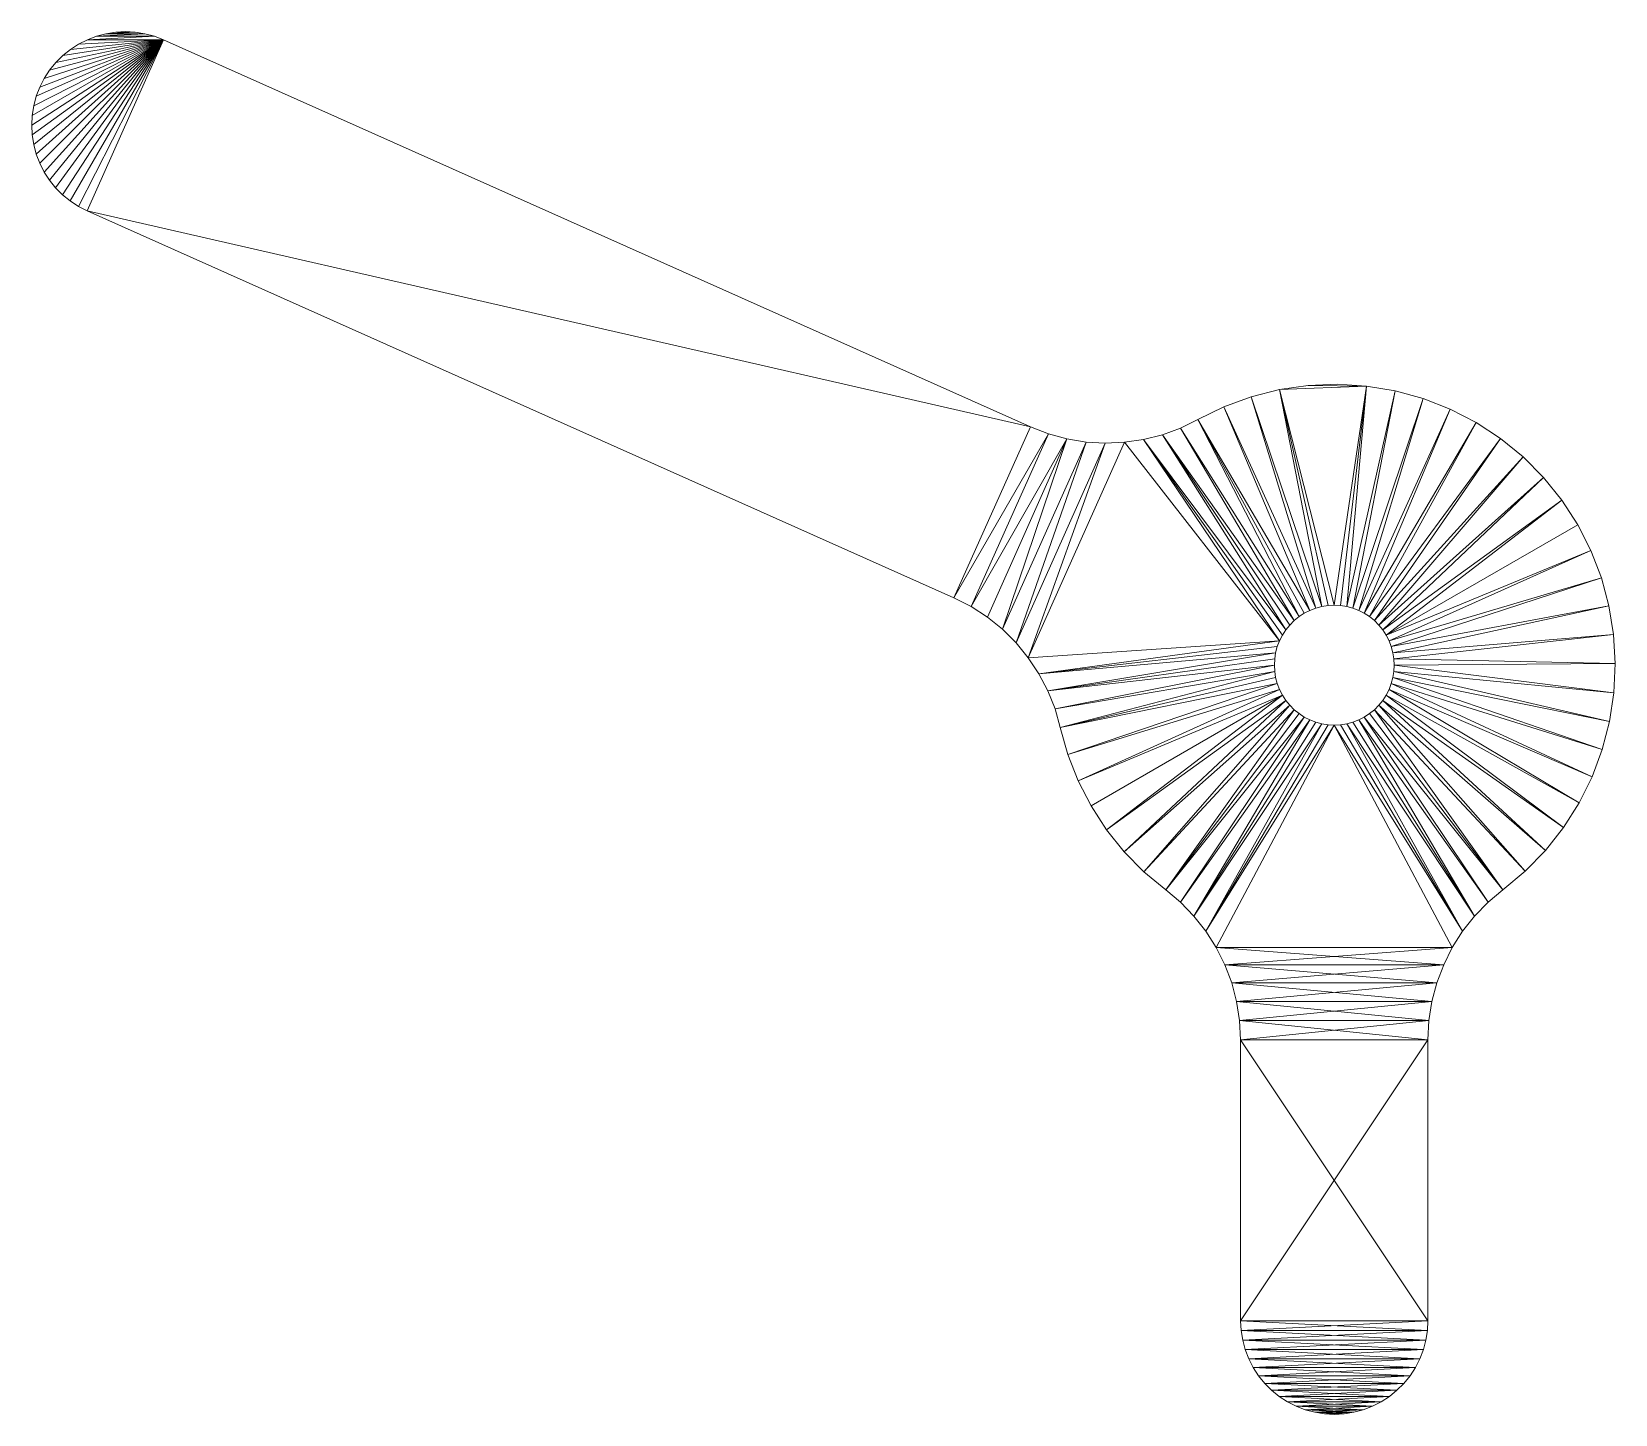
# Model space of a CAD drawing. Header units: inches. Extents: x 139.1 to 182.4, y -16.5 to 63.
# Drawn here: x 139.07 to 181.34, y 26.07 to 62.98 of the extents above; entities that cross this region are included whole.
import ezdxf

# ---------------------------------------------------------------- set-up
doc = ezdxf.new("R2010")
doc.units = ezdxf.units.IN
doc.header["$MEASUREMENT"] = 0
doc.layers.get('0').update_dxf_attribs({"lineweight": 0})

msp = doc.modelspace()

# ---------------------------------------------------------------- meshes
at = {"color": 7, "linetype": 'Continuous'}
mesh = msp.add_polyface(dxfattribs=at)
corners = [(166.703, 52.108, -6.25), (164.979, 47.026, -6.25), (164.578, 47.349, -6.25), (164.146, 47.629, -6.25), (166.206, 52.243, -6.25), (163.687, 47.863, -6.25), (165.726, 52.428, -6.25), (140.554, 58.196, -6.25), (141.838, 62.965, -6.25), (141.057, 62.925, -6.25), (141.316, 62.965, -6.25), (141.577, 62.979, -6.25), (142.097, 62.923, -6.25), (142.349, 62.855, -6.25), (140.804, 62.857, -6.25), (142.594, 62.761, -6.25), (140.56, 62.764, -6.25), (167.212, 52.024, -6.25), (167.726, 51.994, -6.25), (165.345, 46.664, -6.25), (168.24, 52.016, -6.25), (165.671, 46.266, -6.25), (140.554, 58.196, 6.25), (163.687, 47.863, 6.25), (142.594, 62.761, 6.25), (142.349, 62.855, 6.25), (142.097, 62.923, 6.25), (141.838, 62.965, 6.25), (141.577, 62.979, 6.25), (141.316, 62.965, 6.25), (167.212, 52.024, 6.25), (166.703, 52.108, 6.25), (166.206, 52.243, 6.25), (165.726, 52.428, 6.25), (164.578, 47.349, 6.25), (164.146, 47.629, 6.25), (164.979, 47.026, 6.25), (167.726, 51.994, 6.25), (165.345, 46.664, 6.25), (141.057, 62.925, 6.25), (140.804, 62.857, 6.25), (140.56, 62.764, 6.25)]
mesh.append_faces([[corners[k] for k in face] for face in [(0, 1, 2), (3, 0, 2), (3, 4, 0), (3, 5, 4), (4, 5, 6), (6, 5, 7), (8, 9, 10), (11, 8, 10), (8, 12, 9), (12, 13, 14), (13, 15, 16), (15, 6, 7), (0, 17, 1), (17, 18, 19), (18, 20, 21), (7, 5, 22), (22, 5, 23), (15, 13, 24), (24, 13, 25), (25, 13, 12), (26, 12, 8), (27, 8, 11), (28, 11, 10), (29, 28, 10), (28, 27, 11), (27, 26, 8), (26, 25, 12), (30, 17, 0), (31, 0, 4), (32, 4, 6), (33, 32, 6), (32, 31, 4), (31, 30, 0), (6, 15, 33), (33, 15, 24), (34, 31, 35), (34, 36, 31), (31, 36, 30), (35, 32, 23), (35, 31, 32), (37, 30, 38), (32, 33, 23), (23, 33, 22), (22, 33, 24), (28, 29, 27), (27, 29, 39), (25, 26, 40), (26, 27, 39), (25, 41, 24)]], dxfattribs={"color": 7})
mesh = msp.add_polyface(dxfattribs=at)
corners = [(139.074, 60.482, -6.25), (139.088, 60.743, -6.25), (142.594, 62.761, -6.25), (139.129, 61.001, -6.25), (139.197, 61.254, -6.25), (139.291, 61.498, -6.25), (139.41, 61.731, -6.25), (139.553, 61.951, -6.25), (139.718, 62.154, -6.25), (139.903, 62.338, -6.25), (140.107, 62.503, -6.25), (140.327, 62.645, -6.25), (140.56, 62.764, -6.25), (142.349, 62.855, -6.25), (140.804, 62.857, -6.25), (142.097, 62.923, -6.25), (141.057, 62.925, -6.25), (141.316, 62.965, 6.25), (141.316, 62.965, -6.25), (141.057, 62.925, 6.25), (140.804, 62.857, 6.25), (140.56, 62.764, 6.25), (140.327, 62.645, 6.25), (140.107, 62.503, 6.25), (139.903, 62.338, 6.25), (139.718, 62.154, 6.25), (139.553, 61.951, 6.25), (139.41, 61.731, 6.25), (139.291, 61.498, 6.25), (139.197, 61.254, 6.25), (142.097, 62.923, 6.25), (142.349, 62.855, 6.25), (142.594, 62.761, 6.25), (139.129, 61.001, 6.25), (139.088, 60.743, 6.25), (139.074, 60.482, 6.25)]
mesh.append_faces([[corners[k] for k in face] for face in [(0, 1, 2), (2, 1, 3), (4, 2, 3), (4, 5, 2), (2, 5, 6), (7, 2, 6), (7, 8, 2), (2, 8, 9), (10, 2, 9), (10, 11, 2), (2, 11, 12), (13, 12, 14), (15, 14, 16), (17, 18, 16), (19, 16, 14), (20, 14, 12), (21, 12, 11), (22, 11, 10), (23, 10, 9), (24, 9, 8), (25, 8, 7), (26, 7, 6), (27, 6, 5), (28, 5, 4), (29, 4, 3), (29, 28, 4), (28, 27, 5), (27, 26, 6), (26, 25, 7), (25, 24, 8), (24, 23, 9), (23, 22, 10), (22, 21, 11), (21, 20, 12), (20, 19, 14), (19, 17, 16), (30, 19, 20), (31, 20, 21), (32, 21, 22), (23, 32, 22), (23, 24, 32), (32, 24, 25), (26, 32, 25), (26, 27, 32), (32, 27, 28), (29, 32, 28), (29, 33, 32), (32, 33, 34), (35, 32, 34)]], dxfattribs={"color": 7})
mesh = msp.add_polyface(dxfattribs=at)
corners = [(142.594, 62.761, -6.25), (140.554, 58.196, -6.25), (140.321, 58.315, -6.25), (140.102, 58.458, -6.25), (139.899, 58.623, -6.25), (139.714, 58.808, -6.25), (139.55, 59.012, -6.25), (139.407, 59.231, -6.25), (139.289, 59.465, -6.25), (139.195, 59.709, -6.25), (139.128, 59.962, -6.25), (139.087, 60.22, -6.25), (139.074, 60.482, -6.25), (139.129, 61.001, 6.25), (139.129, 61.001, -6.25), (139.088, 60.743, -6.25), (139.088, 60.743, 6.25), (139.074, 60.482, 6.25), (139.087, 60.22, 6.25), (139.128, 59.962, 6.25), (139.195, 59.709, 6.25), (139.289, 59.465, 6.25), (139.407, 59.231, 6.25), (139.55, 59.012, 6.25), (139.714, 58.808, 6.25), (139.899, 58.623, 6.25), (140.102, 58.458, 6.25), (140.321, 58.315, 6.25), (140.554, 58.196, 6.25), (139.197, 61.254, 6.25), (142.594, 62.761, 6.25)]
mesh.append_faces([[corners[k] for k in face] for face in [(0, 1, 2), (3, 0, 2), (3, 4, 0), (0, 4, 5), (6, 0, 5), (6, 7, 0), (0, 7, 8), (9, 0, 8), (9, 10, 0), (0, 10, 11), (12, 0, 11), (13, 14, 15), (16, 15, 12), (17, 12, 11), (18, 11, 10), (19, 10, 9), (20, 9, 8), (21, 8, 7), (22, 7, 6), (23, 6, 5), (24, 5, 4), (25, 4, 3), (26, 3, 2), (27, 2, 1), (28, 27, 1), (27, 26, 2), (26, 25, 3), (25, 24, 4), (24, 23, 5), (23, 22, 6), (22, 21, 7), (21, 20, 8), (20, 19, 9), (19, 18, 10), (18, 17, 11), (17, 16, 12), (16, 13, 15), (13, 29, 14), (27, 30, 26), (27, 28, 30), (17, 18, 30), (30, 18, 19), (20, 30, 19), (20, 21, 30), (30, 21, 22), (23, 30, 22), (23, 24, 30), (30, 24, 25), (26, 30, 25)]], dxfattribs={"color": 7})
mesh = msp.add_polyface(dxfattribs=at)
corners = [(171.621, 53.232, -6.25), (173.504, 47.632, -6.25), (173.343, 47.589, -6.25), (170.892, 52.965, -6.25), (173.186, 47.529, -6.25), (170.194, 52.623, -6.25), (173.037, 47.453, -6.25), (172.897, 47.362, -6.25), (169.732, 52.396, -6.25), (172.766, 47.256, -6.25), (169.248, 52.218, -6.25), (172.648, 47.138, -6.25), (172.543, 47.008, -6.25), (168.749, 52.091, -6.25), (168.24, 52.016, -6.25), (172.375, 46.718, -6.25), (172.374, 53.423, -6.25), (173.143, 53.535, 6.25), (173.143, 53.535, -6.25), (172.374, 53.423, 6.25), (171.621, 53.232, 6.25), (170.892, 52.965, 6.25), (170.194, 52.623, 6.25), (169.732, 52.396, 6.25), (169.248, 52.218, 6.25), (168.749, 52.091, 6.25), (168.24, 52.016, 6.25), (167.726, 51.994, -6.25), (167.726, 51.994, 6.25), (167.212, 52.024, -6.25), (167.212, 52.024, 6.25), (172.375, 46.718, 6.25), (172.543, 47.008, 6.25), (172.648, 47.138, 6.25), (172.766, 47.256, 6.25), (172.897, 47.362, 6.25), (173.037, 47.453, 6.25), (173.186, 47.529, 6.25), (173.343, 47.589, 6.25), (173.504, 47.632, 6.25), (165.671, 46.266, 6.25)]
mesh.append_faces([[corners[k] for k in face] for face in [(0, 1, 2), (3, 2, 4), (5, 4, 6), (7, 5, 6), (7, 8, 5), (7, 9, 8), (8, 9, 10), (10, 9, 11), (12, 10, 11), (12, 13, 10), (14, 13, 15), (5, 3, 4), (3, 0, 2), (0, 16, 1), (17, 18, 16), (19, 16, 0), (20, 0, 3), (21, 3, 5), (22, 21, 5), (21, 20, 3), (20, 19, 0), (19, 17, 16), (5, 8, 22), (22, 8, 23), (23, 8, 10), (24, 10, 13), (25, 13, 14), (26, 14, 27), (28, 27, 29), (30, 28, 29), (28, 26, 27), (26, 25, 14), (25, 24, 13), (24, 23, 10), (31, 25, 26), (24, 32, 33), (34, 24, 33), (34, 23, 24), (34, 35, 23), (23, 35, 22), (22, 35, 36), (37, 22, 36), (37, 21, 22), (37, 38, 21), (21, 38, 20), (20, 38, 39), (26, 28, 40), (19, 20, 39), (24, 25, 32)]], dxfattribs={"color": 7})
mesh = msp.add_polyface(dxfattribs=at)
corners = [(174.488, 47.529, -6.25), (174.488, 47.529, 6.25), (174.331, 47.589, 6.25), (174.331, 47.589, -6.25), (174.17, 47.632, 6.25), (174.17, 47.632, -6.25), (174.004, 47.658, 6.25), (174.004, 47.658, -6.25), (173.837, 47.667, 6.25), (173.837, 47.667, -6.25), (173.67, 47.658, 6.25), (173.67, 47.658, -6.25), (173.504, 47.632, 6.25), (173.504, 47.632, -6.25), (173.343, 47.589, 6.25), (173.343, 47.589, -6.25), (173.186, 47.529, 6.25), (173.186, 47.529, -6.25), (177.623, 52.542, -6.25), (174.777, 47.362, -6.25), (174.637, 47.453, -6.25), (176.933, 52.898, -6.25), (176.209, 53.182, -6.25), (175.461, 53.389, -6.25), (174.694, 53.518, -6.25), (172.374, 53.423, -6.25), (173.143, 53.535, -6.25), (173.919, 53.567, -6.25), (175.461, 53.389, 6.25), (174.694, 53.518, 6.25), (173.919, 53.567, 6.25), (173.143, 53.535, 6.25), (176.209, 53.182, 6.25), (172.374, 53.423, 6.25), (176.933, 52.898, 6.25), (174.637, 47.453, 6.25), (177.623, 52.542, 6.25), (174.777, 47.362, 6.25)]
mesh.append_faces([[corners[k] for k in face] for face in [(0, 1, 2), (3, 2, 4), (5, 4, 6), (7, 6, 8), (9, 8, 10), (11, 10, 12), (13, 12, 14), (15, 14, 16), (17, 15, 16), (15, 13, 14), (13, 11, 12), (11, 9, 10), (9, 7, 8), (7, 5, 6), (5, 3, 4), (3, 0, 2), (18, 19, 20), (21, 20, 0), (22, 0, 3), (23, 3, 5), (24, 5, 7), (9, 24, 7), (9, 25, 24), (9, 11, 25), (25, 11, 13), (25, 26, 24), (24, 26, 27), (24, 23, 5), (23, 22, 3), (28, 23, 24), (29, 24, 27), (30, 27, 26), (31, 30, 26), (30, 29, 27), (29, 28, 24), (28, 32, 23), (33, 12, 10), (8, 33, 10), (8, 29, 33), (8, 6, 29), (29, 6, 4), (28, 4, 2), (32, 2, 1), (34, 1, 35), (36, 35, 37), (32, 28, 2), (28, 29, 4), (30, 31, 29), (29, 31, 33)]], dxfattribs={"color": 7})
mesh = msp.add_polyface(dxfattribs=at)
corners = [(180.685, 49.125, -6.25), (175.299, 46.718, -6.25), (175.223, 46.867, -6.25), (180.332, 49.817, -6.25), (179.91, 50.468, -6.25), (175.131, 47.008, -6.25), (179.422, 51.073, -6.25), (175.026, 47.138, -6.25), (178.874, 51.624, -6.25), (174.908, 47.256, -6.25), (178.272, 52.115, -6.25), (174.777, 47.362, -6.25), (176.209, 53.182, -6.25), (176.933, 52.898, -6.25), (174.488, 47.529, -6.25), (177.623, 52.542, -6.25), (174.637, 47.453, -6.25), (180.965, 48.4, -6.25), (181.168, 47.65, 6.25), (181.168, 47.65, -6.25), (180.965, 48.4, 6.25), (180.685, 49.125, 6.25), (180.332, 49.817, 6.25), (179.91, 50.468, 6.25), (179.422, 51.073, 6.25), (178.874, 51.624, 6.25), (178.272, 52.115, 6.25), (177.623, 52.542, 6.25), (176.933, 52.898, 6.25), (176.209, 53.182, 6.25), (175.461, 53.389, -6.25), (174.777, 47.362, 6.25), (174.908, 47.256, 6.25), (175.026, 47.138, 6.25), (175.131, 47.008, 6.25), (175.223, 46.867, 6.25), (175.299, 46.718, 6.25), (174.637, 47.453, 6.25), (174.488, 47.529, 6.25)]
mesh.append_faces([[corners[k] for k in face] for face in [(0, 1, 2), (3, 2, 4), (3, 0, 2), (2, 5, 4), (4, 5, 6), (6, 5, 7), (8, 7, 9), (10, 9, 11), (12, 13, 14), (13, 15, 16), (15, 10, 11), (10, 8, 9), (8, 6, 7), (0, 17, 1), (18, 19, 17), (20, 17, 0), (21, 0, 3), (22, 3, 4), (23, 4, 6), (24, 6, 8), (25, 8, 10), (26, 10, 15), (27, 15, 13), (28, 13, 12), (29, 12, 30), (29, 28, 12), (28, 27, 13), (27, 26, 15), (26, 25, 10), (25, 24, 8), (24, 23, 6), (23, 22, 4), (22, 21, 3), (21, 20, 0), (20, 18, 17), (26, 31, 32), (25, 32, 33), (24, 33, 34), (23, 34, 35), (22, 35, 21), (22, 23, 35), (35, 36, 21), (21, 36, 20), (23, 24, 34), (24, 25, 33), (25, 26, 32), (26, 27, 31), (27, 28, 37), (28, 29, 38)]], dxfattribs={"color": 7})
mesh = msp.add_polyface(dxfattribs=at)
corners = [(172.272, 45.734, -6.25), (166.523, 44.405, -6.25), (172.246, 45.9, -6.25), (172.315, 45.573, -6.25), (166.727, 43.68, -6.25), (168.24, 52.016, -6.25), (172.375, 46.718, -6.25), (165.671, 46.266, -6.25), (167.726, 51.994, -6.25), (165.345, 46.664, -6.25), (167.212, 52.024, -6.25), (164.979, 47.026, -6.25), (165.955, 45.836, -6.25), (172.315, 46.562, -6.25), (172.272, 46.4, -6.25), (166.194, 45.38, -6.25), (172.246, 46.234, -6.25), (172.237, 46.067, -6.25), (166.384, 44.901, -6.25), (167.003, 42.978, -6.25), (172.375, 45.416, -6.25), (166.523, 44.405, 6.25), (163.687, 47.863, -6.25), (164.146, 47.629, -6.25), (163.687, 47.863, 6.25), (164.146, 47.629, 6.25), (164.578, 47.349, -6.25), (164.578, 47.349, 6.25), (164.979, 47.026, 6.25), (165.345, 46.664, 6.25), (165.671, 46.266, 6.25), (165.955, 45.836, 6.25), (166.194, 45.38, 6.25), (166.384, 44.901, 6.25), (172.246, 46.234, 6.25), (172.237, 46.067, 6.25), (172.272, 46.4, 6.25), (172.315, 46.562, 6.25), (172.375, 46.718, 6.25), (168.24, 52.016, 6.25), (167.003, 42.978, 6.25), (172.375, 45.416, 6.25), (166.727, 43.68, 6.25), (172.246, 45.9, 6.25), (172.272, 45.734, 6.25), (167.212, 52.024, 6.25), (167.726, 51.994, 6.25), (172.315, 45.573, 6.25)]
mesh.append_faces([[corners[k] for k in face] for face in [(0, 1, 2), (1, 3, 4), (5, 6, 7), (8, 7, 9), (10, 9, 11), (7, 6, 12), (12, 6, 13), (14, 12, 13), (14, 15, 12), (14, 16, 15), (15, 16, 17), (18, 17, 2), (1, 18, 2), (19, 4, 20), (18, 15, 17), (1, 4, 21), (22, 23, 24), (24, 23, 25), (25, 23, 26), (27, 26, 11), (28, 11, 9), (29, 9, 7), (30, 7, 12), (31, 12, 15), (32, 15, 18), (33, 18, 1), (21, 33, 1), (33, 32, 18), (32, 31, 15), (31, 30, 12), (30, 29, 7), (29, 28, 9), (28, 27, 11), (27, 25, 26), (34, 32, 35), (34, 36, 32), (32, 36, 31), (31, 36, 37), (38, 31, 37), (38, 30, 31), (38, 39, 30), (40, 41, 42), (43, 21, 44), (43, 33, 21), (43, 35, 33), (33, 35, 32), (45, 28, 29), (46, 29, 30), (21, 42, 47)]], dxfattribs={"color": 7})
mesh = msp.add_polyface(dxfattribs=at)
corners = [(172.246, 45.9, 6.25), (172.237, 46.067, -6.25), (172.237, 46.067, 6.25), (172.246, 45.9, -6.25), (172.272, 45.734, 6.25), (172.272, 45.734, -6.25), (172.315, 45.573, 6.25), (172.315, 45.573, -6.25), (172.375, 45.416, 6.25), (172.375, 45.416, -6.25), (172.451, 45.267, 6.25), (172.451, 45.267, -6.25), (172.543, 45.127, 6.25), (172.543, 45.127, -6.25), (172.648, 44.996, 6.25), (172.648, 44.996, -6.25), (172.766, 44.878, 6.25), (172.766, 44.878, -6.25), (172.897, 44.773, 6.25), (172.897, 44.773, -6.25), (173.037, 44.681, 6.25), (172.897, 47.362, -6.25), (172.897, 47.362, 6.25), (172.766, 47.256, 6.25), (172.766, 47.256, -6.25), (172.648, 47.138, 6.25), (172.648, 47.138, -6.25), (172.543, 47.008, 6.25), (172.543, 47.008, -6.25), (172.451, 46.867, 6.25), (172.451, 46.867, -6.25), (172.375, 46.718, 6.25), (172.375, 46.718, -6.25), (172.315, 46.562, 6.25), (172.315, 46.562, -6.25), (172.272, 46.4, 6.25), (172.272, 46.4, -6.25), (172.246, 46.234, 6.25), (172.246, 46.234, -6.25), (173.037, 47.453, -6.25), (166.523, 44.405, -6.25), (166.727, 43.68, -6.25), (167.003, 42.978, -6.25), (168.749, 52.091, -6.25), (168.749, 52.091, 6.25), (167.758, 41.675, 6.25), (167.003, 42.978, 6.25), (166.727, 43.68, 6.25), (166.523, 44.405, 6.25)]
mesh.append_faces([[corners[k] for k in face] for face in [(0, 1, 2), (0, 3, 1), (0, 4, 3), (3, 4, 5), (5, 4, 6), (7, 6, 8), (9, 8, 10), (11, 10, 12), (13, 12, 14), (15, 14, 16), (17, 16, 18), (19, 18, 20), (21, 22, 23), (24, 23, 25), (26, 25, 27), (28, 27, 29), (30, 29, 31), (32, 31, 33), (34, 33, 35), (36, 35, 37), (38, 37, 2), (1, 38, 2), (38, 36, 37), (36, 34, 35), (34, 32, 33), (32, 30, 31), (30, 28, 29), (28, 26, 27), (26, 24, 25), (24, 21, 23), (21, 39, 22), (19, 17, 18), (17, 15, 16), (15, 13, 14), (13, 11, 12), (11, 9, 10), (9, 7, 8), (7, 5, 6), (5, 7, 40), (41, 7, 9), (42, 9, 11), (28, 30, 43), (43, 30, 32), (31, 29, 44), (44, 29, 27), (45, 12, 10), (10, 8, 46), (47, 8, 6), (48, 6, 4)]], dxfattribs={"color": 7})
mesh = msp.add_polyface(dxfattribs=at)
corners = [(175.359, 45.573, -6.25), (175.359, 45.573, 6.25), (175.402, 45.734, 6.25), (175.402, 45.734, -6.25), (175.428, 45.9, 6.25), (175.428, 45.9, -6.25), (175.437, 46.067, 6.25), (175.437, 46.067, -6.25), (175.428, 46.234, 6.25), (175.428, 46.234, -6.25), (175.402, 46.4, 6.25), (175.402, 46.4, -6.25), (175.359, 46.562, 6.25), (175.359, 46.562, -6.25), (175.299, 45.416, -6.25), (180.718, 43.083, -6.25), (180.99, 43.811, -6.25), (181.185, 44.563, -6.25), (181.301, 45.331, -6.25), (181.337, 46.107, -6.25), (181.292, 46.883, -6.25), (181.168, 47.65, -6.25), (180.965, 48.4, -6.25), (175.299, 46.718, -6.25), (181.185, 44.563, 6.25), (181.301, 45.331, 6.25), (181.337, 46.107, 6.25), (181.292, 46.883, 6.25), (181.168, 47.65, 6.25), (180.965, 48.4, 6.25), (175.299, 46.718, 6.25), (180.99, 43.811, 6.25), (180.718, 43.083, 6.25), (175.299, 45.416, 6.25)]
mesh.append_faces([[corners[k] for k in face] for face in [(0, 1, 2), (3, 2, 4), (5, 4, 6), (7, 6, 8), (9, 8, 10), (11, 10, 12), (13, 11, 12), (11, 9, 10), (9, 7, 8), (7, 5, 6), (5, 3, 4), (3, 0, 2), (0, 14, 1), (15, 14, 0), (16, 0, 3), (17, 3, 5), (18, 5, 7), (19, 7, 9), (20, 9, 11), (21, 11, 13), (22, 13, 23), (22, 21, 13), (21, 20, 11), (20, 19, 9), (19, 18, 7), (18, 17, 5), (17, 16, 3), (24, 17, 18), (25, 18, 19), (26, 19, 20), (27, 20, 21), (28, 27, 21), (27, 26, 20), (26, 25, 19), (25, 24, 18), (29, 30, 12), (28, 12, 10), (27, 10, 8), (26, 8, 6), (25, 6, 4), (24, 4, 2), (31, 2, 1), (32, 1, 33), (31, 24, 2), (24, 25, 4), (25, 26, 6), (26, 27, 8), (27, 28, 10), (28, 29, 12)]], dxfattribs={"color": 7})
mesh = msp.add_polyface(dxfattribs=at)
corners = [(173.037, 44.681, -6.25), (173.037, 44.681, 6.25), (173.186, 44.605, 6.25), (173.186, 44.605, -6.25), (173.343, 44.545, 6.25), (173.343, 44.545, -6.25), (173.504, 44.502, 6.25), (173.504, 44.502, -6.25), (173.67, 44.476, 6.25), (174.004, 44.476, -6.25), (174.004, 44.476, 6.25), (174.17, 44.502, 6.25), (174.17, 44.502, -6.25), (174.331, 44.545, 6.25), (174.331, 44.545, -6.25), (174.488, 44.605, 6.25), (174.488, 44.605, -6.25), (174.637, 44.681, 6.25), (174.637, 44.681, -6.25), (174.777, 44.773, 6.25), (174.777, 44.773, -6.25), (174.908, 44.878, 6.25), (174.908, 44.878, -6.25), (175.026, 44.996, 6.25), (175.026, 44.996, -6.25), (175.131, 45.127, 6.25), (175.131, 45.127, -6.25), (175.223, 45.267, 6.25), (175.223, 45.267, -6.25), (175.299, 45.416, 6.25), (175.299, 45.416, -6.25), (175.359, 45.573, 6.25), (175.359, 46.562, -6.25), (175.359, 46.562, 6.25), (175.299, 46.718, 6.25), (175.299, 46.718, -6.25), (175.223, 46.867, 6.25), (175.223, 46.867, -6.25), (175.131, 47.008, 6.25), (175.131, 47.008, -6.25), (175.026, 47.138, 6.25), (175.026, 47.138, -6.25), (174.908, 47.256, 6.25), (174.908, 47.256, -6.25), (174.777, 47.362, 6.25), (174.777, 47.362, -6.25), (174.637, 47.453, 6.25), (174.637, 47.453, -6.25), (174.488, 47.529, 6.25), (173.186, 47.529, -6.25), (173.186, 47.529, 6.25), (173.037, 47.453, 6.25), (173.037, 47.453, -6.25), (172.897, 47.362, 6.25), (174.488, 47.529, -6.25), (173.67, 44.476, -6.25), (172.897, 44.773, -6.25)]
mesh.append_faces([[corners[k] for k in face] for face in [(0, 1, 2), (3, 2, 4), (5, 4, 6), (7, 6, 8), (9, 10, 11), (12, 11, 13), (14, 13, 15), (16, 15, 17), (18, 17, 19), (20, 19, 21), (22, 21, 23), (24, 23, 25), (26, 25, 27), (28, 27, 29), (30, 29, 31), (32, 33, 34), (35, 34, 36), (37, 36, 38), (39, 38, 40), (41, 40, 42), (43, 42, 44), (45, 44, 46), (47, 46, 48), (49, 50, 51), (52, 51, 53), (52, 49, 51), (54, 47, 48), (47, 45, 46), (45, 43, 44), (43, 41, 42), (41, 39, 40), (39, 37, 38), (37, 35, 36), (35, 32, 34), (30, 28, 29), (28, 26, 27), (26, 24, 25), (24, 22, 23), (22, 20, 21), (20, 18, 19), (18, 16, 17), (16, 14, 15), (14, 12, 13), (12, 9, 11), (55, 7, 8), (7, 5, 6), (5, 3, 4), (3, 0, 2), (0, 56, 1)]], dxfattribs={"color": 7})
mesh = msp.add_polyface(dxfattribs=at)
corners = [(167.347, 42.308, -6.25), (172.451, 45.267, -6.25), (167.758, 41.675, -6.25), (167.003, 42.978, -6.25), (172.543, 45.127, -6.25), (168.229, 41.087, -6.25), (172.648, 44.996, -6.25), (168.757, 40.549, -6.25), (172.766, 44.878, -6.25), (169.337, 40.067, -6.25), (172.897, 44.773, -6.25), (173.037, 44.681, -6.25), (169.732, 39.737, -6.25), (173.186, 44.605, -6.25), (170.092, 39.369, -6.25), (173.343, 44.545, -6.25), (173.504, 44.502, -6.25), (170.412, 38.965, -6.25), (173.67, 44.476, -6.25), (173.837, 44.467, -6.25), (170.688, 38.53, -6.25), (166.523, 44.405, 6.25), (166.727, 43.68, -6.25), (166.727, 43.68, 6.25), (167.003, 42.978, 6.25), (167.347, 42.308, 6.25), (167.758, 41.675, 6.25), (168.229, 41.087, 6.25), (168.757, 40.549, 6.25), (170.688, 38.53, 6.25), (173.837, 44.467, 6.25), (170.412, 38.965, 6.25), (173.67, 44.476, 6.25), (173.504, 44.502, 6.25), (170.092, 39.369, 6.25), (173.343, 44.545, 6.25), (173.186, 44.605, 6.25), (169.732, 39.737, 6.25), (173.037, 44.681, 6.25), (169.337, 40.067, 6.25), (172.897, 44.773, 6.25), (172.766, 44.878, 6.25), (172.648, 44.996, 6.25), (172.543, 45.127, 6.25), (172.451, 45.267, 6.25)]
mesh.append_faces([[corners[k] for k in face] for face in [(0, 1, 2), (0, 3, 1), (1, 4, 2), (2, 4, 5), (5, 4, 6), (7, 6, 8), (9, 8, 10), (11, 9, 10), (11, 12, 9), (11, 13, 12), (12, 13, 14), (14, 13, 15), (16, 14, 15), (16, 17, 14), (16, 18, 17), (17, 18, 19), (20, 17, 19), (9, 7, 8), (7, 5, 6), (21, 22, 23), (23, 22, 3), (24, 3, 0), (25, 0, 2), (26, 2, 5), (27, 5, 7), (28, 7, 9), (28, 27, 7), (27, 26, 5), (26, 25, 2), (25, 24, 0), (24, 23, 3), (29, 30, 31), (31, 30, 32), (33, 31, 32), (33, 34, 31), (33, 35, 34), (34, 35, 36), (37, 36, 38), (39, 38, 40), (41, 39, 40), (41, 28, 39), (41, 42, 28), (28, 42, 27), (27, 42, 43), (25, 44, 24), (25, 26, 44), (26, 27, 43), (39, 37, 38), (37, 34, 36)]], dxfattribs={"color": 7})
mesh = msp.add_polyface(dxfattribs=at)
corners = [(173.67, 44.476, -6.25), (173.67, 44.476, 6.25), (173.837, 44.467, 6.25), (173.837, 44.467, -6.25), (174.004, 44.476, 6.25), (174.004, 44.476, -6.25), (177.262, 38.965, -6.25), (174.17, 44.502, -6.25), (174.331, 44.545, -6.25), (177.582, 39.369, -6.25), (174.488, 44.605, -6.25), (177.941, 39.737, -6.25), (174.637, 44.681, -6.25), (178.337, 40.067, -6.25), (174.777, 44.773, -6.25), (174.908, 44.878, -6.25), (178.934, 40.565, -6.25), (175.026, 44.996, -6.25), (179.475, 41.122, -6.25), (175.131, 45.127, -6.25), (179.957, 41.731, -6.25), (175.223, 45.267, -6.25), (180.372, 42.388, -6.25), (175.299, 45.416, -6.25), (180.99, 43.811, -6.25), (180.718, 43.083, -6.25), (175.359, 45.573, -6.25), (179.957, 41.731, 6.25), (180.372, 42.388, 6.25), (180.718, 43.083, 6.25), (180.99, 43.811, 6.25), (181.185, 44.563, -6.25), (181.185, 44.563, 6.25), (179.475, 41.122, 6.25), (175.299, 45.416, 6.25), (175.223, 45.267, 6.25), (175.131, 45.127, 6.25), (175.026, 44.996, 6.25), (178.934, 40.565, 6.25), (174.908, 44.878, 6.25), (178.337, 40.067, 6.25), (174.777, 44.773, 6.25), (174.637, 44.681, 6.25), (177.941, 39.737, 6.25), (174.488, 44.605, 6.25), (177.582, 39.369, 6.25), (174.331, 44.545, 6.25), (174.17, 44.502, 6.25), (177.262, 38.965, 6.25), (175.359, 45.573, 6.25)]
mesh.append_faces([[corners[k] for k in face] for face in [(0, 1, 2), (3, 2, 4), (5, 3, 4), (3, 0, 2), (6, 3, 5), (7, 6, 5), (7, 8, 9), (9, 8, 10), (11, 10, 12), (13, 12, 14), (15, 13, 14), (15, 16, 13), (15, 17, 16), (16, 17, 18), (18, 17, 19), (20, 19, 21), (22, 21, 23), (24, 25, 26), (25, 22, 23), (22, 20, 21), (20, 18, 19), (13, 11, 12), (27, 20, 22), (28, 22, 25), (29, 25, 24), (30, 24, 31), (32, 30, 31), (30, 29, 24), (29, 28, 25), (28, 27, 22), (27, 33, 20), (28, 34, 35), (27, 35, 36), (33, 36, 37), (38, 37, 39), (40, 39, 41), (42, 40, 41), (42, 43, 40), (42, 44, 43), (45, 44, 46), (47, 45, 46), (47, 4, 48), (48, 4, 2), (40, 38, 39), (38, 33, 37), (33, 27, 36), (27, 28, 35), (28, 29, 34), (29, 30, 49)]], dxfattribs={"color": 7})
mesh = msp.add_polyface(dxfattribs=at)
corners = [(170.688, 38.53, -6.25), (173.837, 44.467, -6.25), (176.986, 38.53, -6.25), (170.918, 38.07, -6.25), (176.756, 38.07, -6.25), (171.1, 37.588, -6.25), (176.574, 37.588, -6.25), (171.231, 37.09, -6.25), (176.443, 37.09, -6.25), (171.31, 36.581, -6.25), (176.363, 36.581, -6.25), (171.337, 36.067, -6.25), (176.337, 36.067, -6.25), (177.262, 38.965, -6.25), (174.17, 44.502, -6.25), (177.582, 39.369, -6.25), (177.941, 39.737, -6.25), (174.488, 44.605, -6.25), (171.337, 28.567, -6.25), (176.337, 28.567, 6.25), (176.337, 36.067, 6.25), (176.363, 36.581, 6.25), (176.443, 37.09, 6.25), (176.574, 37.588, 6.25), (176.756, 38.07, 6.25), (176.986, 38.53, 6.25), (177.262, 38.965, 6.25), (177.582, 39.369, 6.25), (177.941, 39.737, 6.25), (178.337, 40.067, -6.25), (178.337, 40.067, 6.25), (178.934, 40.565, -6.25), (178.934, 40.565, 6.25), (179.475, 41.122, -6.25), (179.475, 41.122, 6.25), (179.957, 41.731, -6.25), (174.488, 44.605, 6.25), (174.17, 44.502, 6.25), (173.837, 44.467, 6.25), (170.688, 38.53, 6.25), (171.231, 37.09, 6.25), (171.31, 36.581, 6.25), (171.337, 36.067, 6.25), (171.1, 37.588, 6.25), (170.918, 38.07, 6.25)]
mesh.append_faces([[corners[k] for k in face] for face in [(0, 1, 2), (3, 2, 4), (5, 4, 6), (7, 6, 8), (9, 8, 10), (11, 10, 12), (2, 1, 13), (14, 15, 13), (16, 15, 17), (18, 11, 12), (11, 9, 10), (9, 7, 8), (7, 5, 6), (19, 12, 20), (12, 10, 20), (20, 10, 21), (21, 10, 8), (22, 8, 6), (23, 6, 4), (24, 4, 2), (25, 2, 13), (26, 13, 15), (27, 15, 16), (28, 16, 29), (30, 28, 29), (28, 27, 16), (27, 26, 15), (26, 25, 13), (25, 24, 2), (24, 23, 4), (23, 22, 6), (22, 21, 8), (29, 31, 30), (30, 31, 32), (32, 31, 33), (34, 33, 35), (34, 32, 33), (28, 36, 27), (37, 26, 27), (25, 38, 39), (21, 40, 41), (20, 41, 42), (19, 20, 42), (20, 21, 41), (21, 22, 40), (22, 23, 43), (23, 24, 44), (24, 25, 39), (25, 26, 38)]], dxfattribs={"color": 7})
mesh = msp.add_polyface(dxfattribs=at)
corners = [(171.1, 37.588, -6.25), (170.918, 38.07, -6.25), (176.756, 38.07, -6.25), (170.688, 38.53, -6.25), (176.986, 38.53, -6.25), (171.337, 36.067, -6.25), (171.337, 28.567, -6.25), (171.337, 36.067, 6.25), (171.337, 28.567, 6.25), (169.337, 40.067, -6.25), (169.732, 39.737, -6.25), (169.337, 40.067, 6.25), (169.732, 39.737, 6.25), (170.092, 39.369, -6.25), (170.092, 39.369, 6.25), (170.412, 38.965, -6.25), (170.412, 38.965, 6.25), (170.688, 38.53, 6.25), (170.918, 38.07, 6.25), (171.1, 37.588, 6.25), (171.231, 37.09, -6.25), (171.231, 37.09, 6.25), (171.31, 36.581, -6.25), (171.31, 36.581, 6.25), (168.757, 40.549, 6.25), (171.351, 28.306, -6.25), (171.351, 28.306, 6.25), (171.392, 28.047, -6.25), (171.392, 28.047, 6.25), (171.459, 27.795, -6.25), (171.459, 27.795, 6.25), (171.553, 27.55, -6.25), (171.553, 27.55, 6.25), (171.672, 27.317, -6.25), (171.672, 27.317, 6.25), (171.814, 27.098, -6.25), (171.814, 27.098, 6.25), (171.979, 26.894, -6.25), (171.979, 26.894, 6.25), (172.164, 26.709, -6.25), (172.164, 26.709, 6.25), (172.368, 26.545, -6.25), (172.368, 26.545, 6.25), (172.587, 26.402, -6.25), (172.587, 26.402, 6.25), (172.82, 26.283, -6.25), (172.82, 26.283, 6.25), (173.064, 26.189, -6.25), (176.756, 38.07, 6.25), (176.574, 37.588, 6.25), (176.443, 37.09, 6.25)]
mesh.append_faces([[corners[k] for k in face] for face in [(0, 1, 2), (1, 3, 4), (5, 6, 7), (7, 6, 8), (9, 10, 11), (11, 10, 12), (12, 10, 13), (14, 13, 15), (16, 15, 3), (17, 3, 1), (18, 1, 0), (19, 0, 20), (21, 20, 22), (23, 22, 5), (7, 23, 5), (23, 21, 22), (21, 19, 20), (19, 18, 0), (18, 17, 1), (17, 16, 3), (16, 14, 15), (14, 12, 13), (11, 24, 9), (6, 25, 8), (8, 25, 26), (26, 25, 27), (28, 27, 29), (30, 29, 31), (32, 31, 33), (34, 33, 35), (36, 35, 37), (38, 37, 39), (40, 39, 41), (42, 41, 43), (44, 43, 45), (46, 45, 47), (46, 44, 45), (44, 42, 43), (42, 40, 41), (40, 38, 39), (38, 36, 37), (36, 34, 35), (34, 32, 33), (32, 30, 31), (30, 28, 29), (28, 26, 27), (48, 17, 18), (49, 18, 19), (50, 19, 21)]], dxfattribs={"color": 7})
mesh = msp.add_polyface(dxfattribs=at)
corners = [(171.337, 28.567, -6.25), (176.337, 36.067, -6.25), (176.337, 28.567, -6.25), (171.351, 28.306, -6.25), (176.323, 28.306, -6.25), (171.392, 28.047, -6.25), (176.282, 28.047, -6.25), (171.459, 27.795, -6.25), (176.215, 27.795, -6.25), (171.553, 27.55, -6.25), (176.121, 27.55, -6.25), (171.672, 27.317, -6.25), (176.002, 27.317, -6.25), (171.814, 27.098, -6.25), (175.86, 27.098, -6.25), (171.979, 26.894, -6.25), (175.695, 26.894, -6.25), (172.164, 26.709, -6.25), (175.695, 26.894, 6.25), (175.86, 27.098, 6.25), (176.002, 27.317, 6.25), (176.121, 27.55, 6.25), (176.215, 27.795, 6.25), (176.282, 28.047, 6.25), (176.323, 28.306, 6.25), (176.337, 28.567, 6.25), (175.51, 26.709, 6.25), (171.337, 36.067, 6.25), (171.337, 28.567, 6.25), (171.351, 28.306, 6.25), (171.392, 28.047, 6.25), (171.459, 27.795, 6.25), (171.553, 27.55, 6.25), (171.672, 27.317, 6.25), (171.814, 27.098, 6.25), (171.979, 26.894, 6.25), (172.164, 26.709, 6.25)]
mesh.append_faces([[corners[k] for k in face] for face in [(0, 1, 2), (3, 2, 4), (5, 4, 6), (7, 6, 8), (9, 8, 10), (11, 10, 12), (13, 12, 14), (15, 14, 16), (17, 15, 16), (15, 13, 14), (13, 11, 12), (11, 9, 10), (9, 7, 8), (7, 5, 6), (5, 3, 4), (3, 0, 2), (18, 16, 14), (19, 14, 12), (20, 12, 10), (21, 10, 8), (22, 8, 6), (23, 6, 4), (24, 4, 2), (25, 24, 2), (24, 23, 4), (23, 22, 6), (22, 21, 8), (21, 20, 10), (20, 19, 12), (19, 18, 14), (18, 26, 16), (2, 1, 25), (25, 27, 28), (24, 28, 29), (23, 29, 30), (22, 30, 31), (21, 31, 32), (20, 32, 33), (19, 33, 34), (18, 34, 35), (26, 35, 36), (26, 18, 35), (18, 19, 34), (19, 20, 33), (20, 21, 32), (21, 22, 31), (22, 23, 30), (23, 24, 29), (24, 25, 28)]], dxfattribs={"color": 7})
mesh = msp.add_polyface(dxfattribs=at)
corners = [(172.164, 26.709, -6.25), (175.695, 26.894, -6.25), (175.51, 26.709, -6.25), (172.368, 26.545, -6.25), (175.306, 26.545, -6.25), (172.587, 26.402, -6.25), (175.087, 26.402, -6.25), (172.82, 26.283, -6.25), (174.854, 26.283, -6.25), (173.064, 26.189, -6.25), (174.61, 26.189, -6.25), (173.317, 26.122, -6.25), (174.357, 26.122, -6.25), (173.576, 26.081, -6.25), (174.098, 26.081, -6.25), (173.837, 26.067, -6.25), (173.064, 26.189, 6.25), (173.317, 26.122, 6.25), (173.576, 26.081, 6.25), (173.837, 26.067, 6.25), (174.098, 26.081, 6.25), (174.357, 26.122, 6.25), (174.61, 26.189, 6.25), (174.854, 26.283, 6.25), (175.087, 26.402, 6.25), (175.306, 26.545, 6.25), (175.51, 26.709, 6.25), (172.82, 26.283, 6.25), (172.164, 26.709, 6.25), (172.368, 26.545, 6.25), (172.587, 26.402, 6.25)]
mesh.append_faces([[corners[k] for k in face] for face in [(0, 1, 2), (3, 2, 4), (5, 4, 6), (7, 6, 8), (9, 8, 10), (11, 10, 12), (13, 12, 14), (15, 13, 14), (13, 11, 12), (11, 9, 10), (9, 7, 8), (7, 5, 6), (5, 3, 4), (3, 0, 2), (16, 9, 11), (17, 11, 13), (18, 13, 15), (19, 15, 14), (20, 14, 12), (21, 12, 10), (22, 10, 8), (23, 8, 6), (24, 6, 4), (25, 4, 2), (26, 2, 1), (26, 25, 2), (25, 24, 4), (24, 23, 6), (23, 22, 8), (22, 21, 10), (21, 20, 12), (20, 19, 14), (19, 18, 15), (18, 17, 13), (17, 16, 11), (16, 27, 9), (25, 28, 29), (24, 29, 30), (23, 30, 27), (22, 27, 16), (21, 16, 17), (20, 17, 18), (19, 20, 18), (20, 21, 17), (21, 22, 16), (22, 23, 27), (23, 24, 30), (24, 25, 29), (25, 26, 28)]], dxfattribs={"color": 7})

doc.saveas('drawing.dxf')
